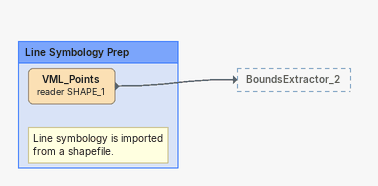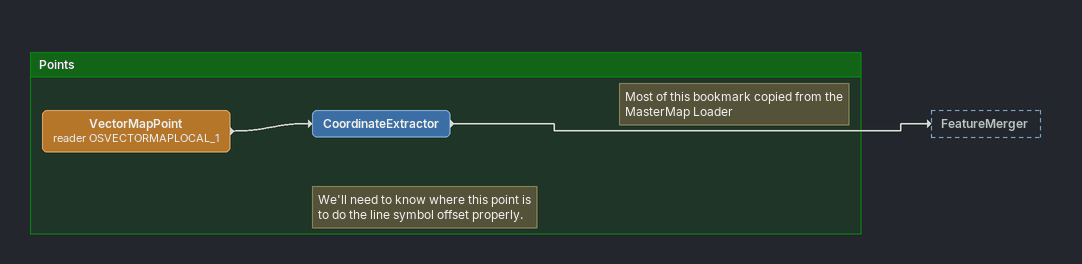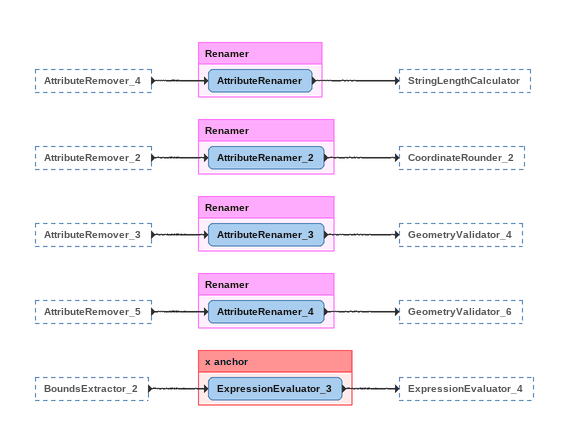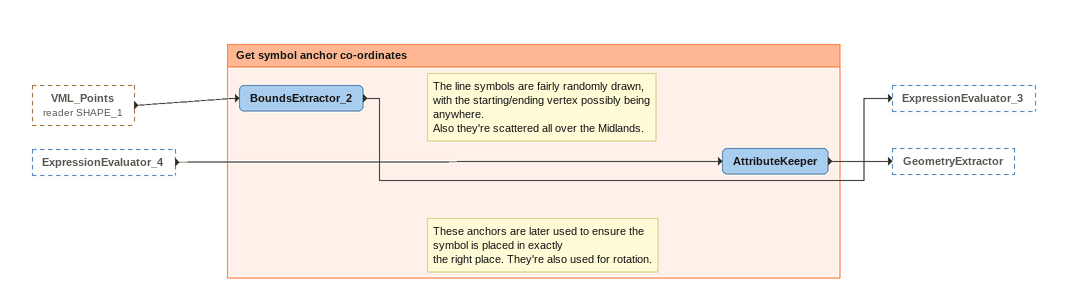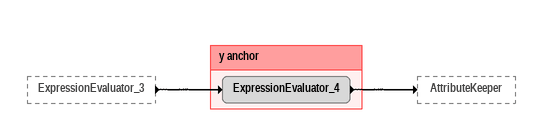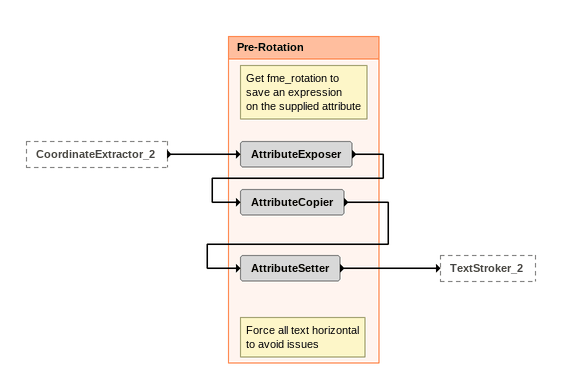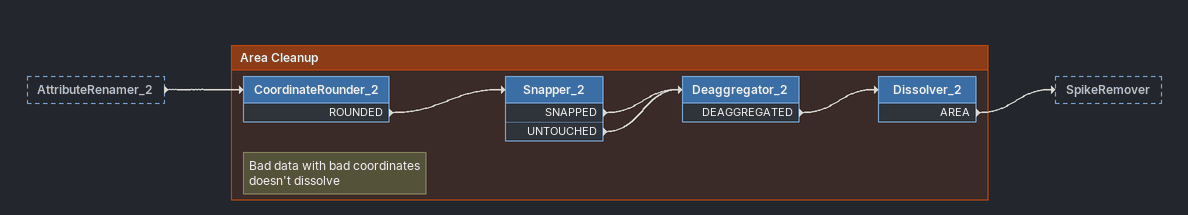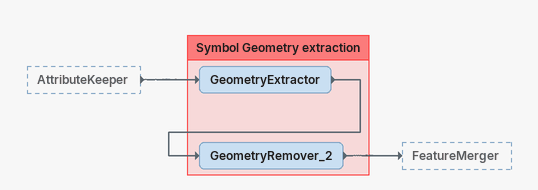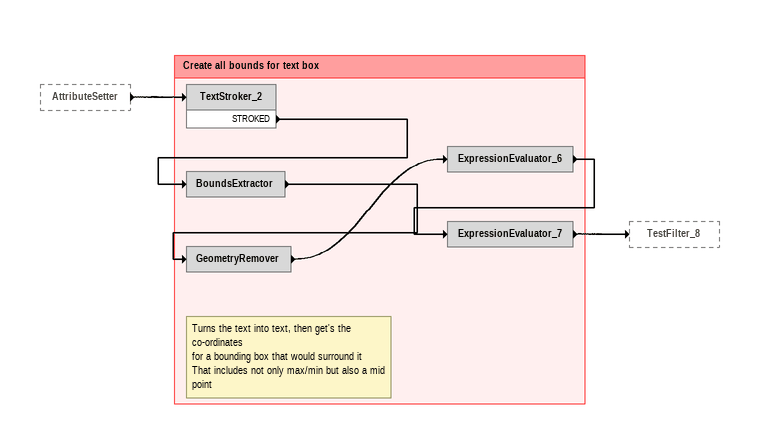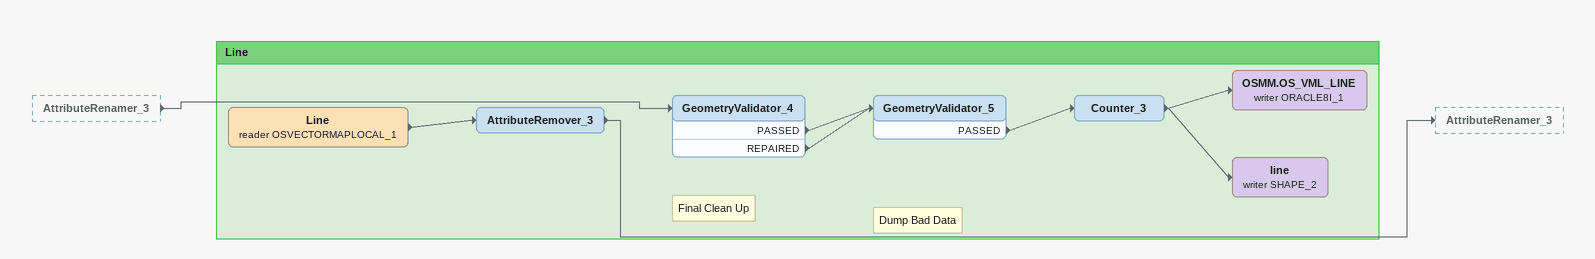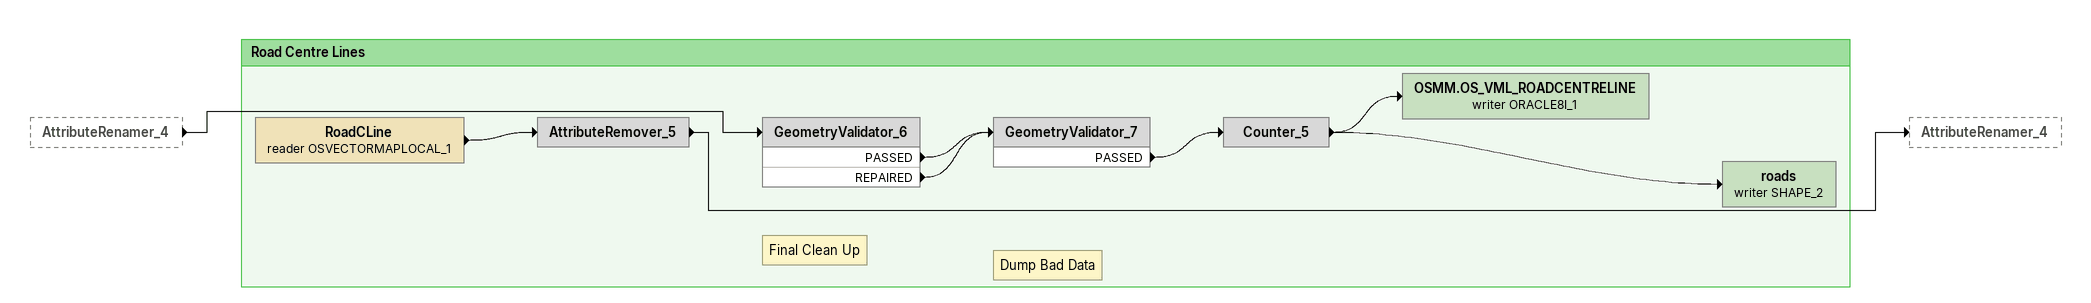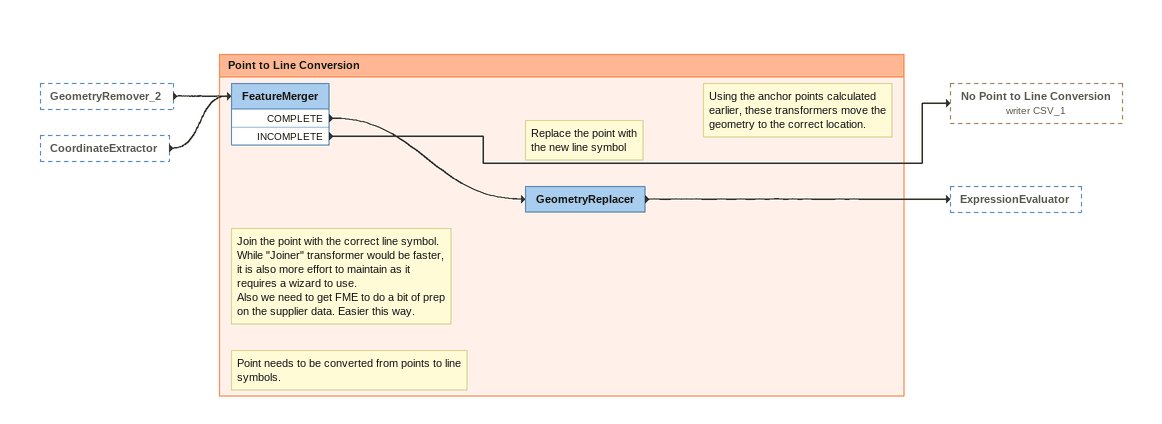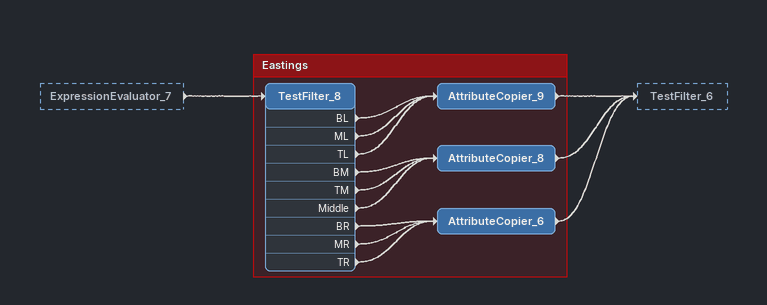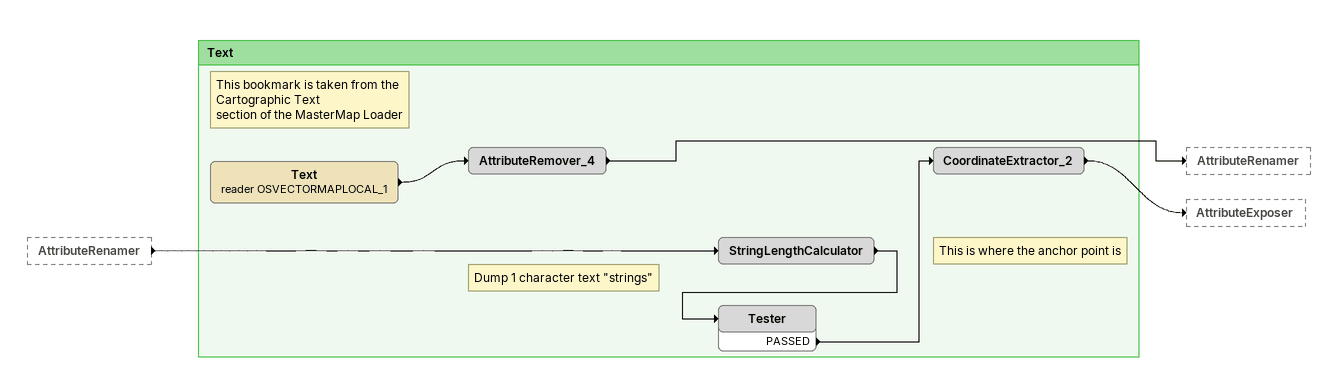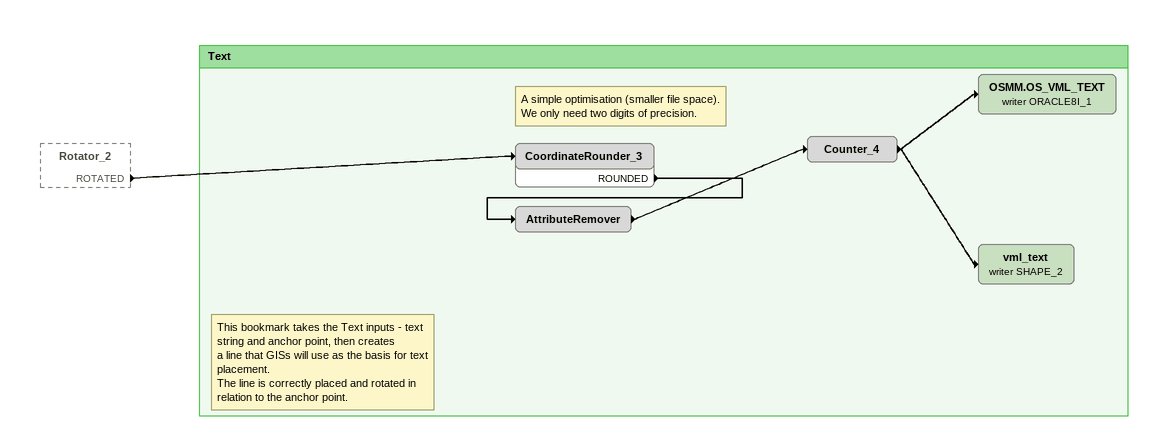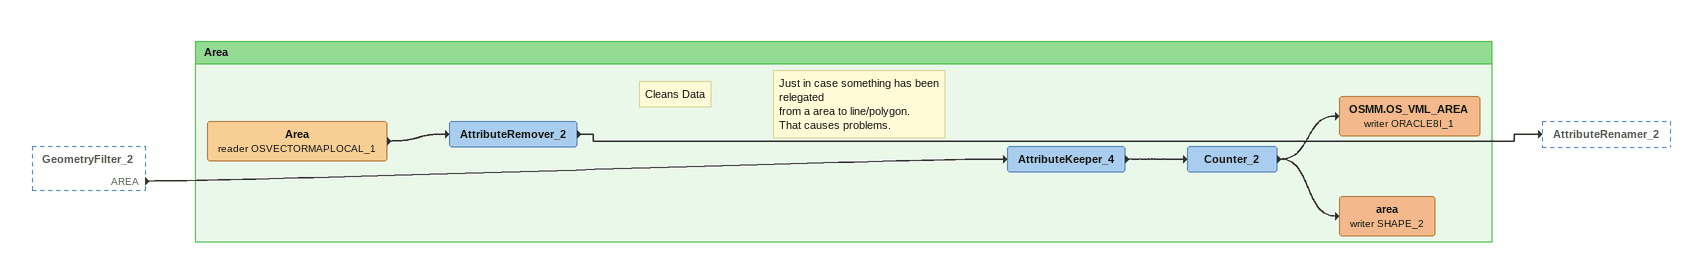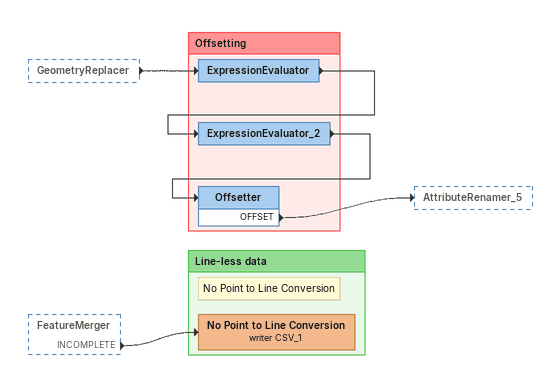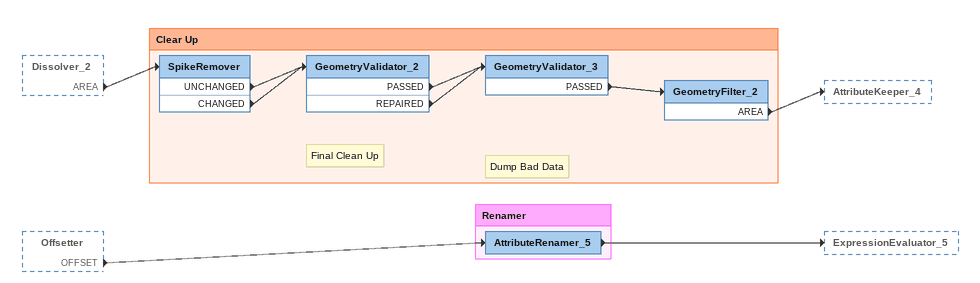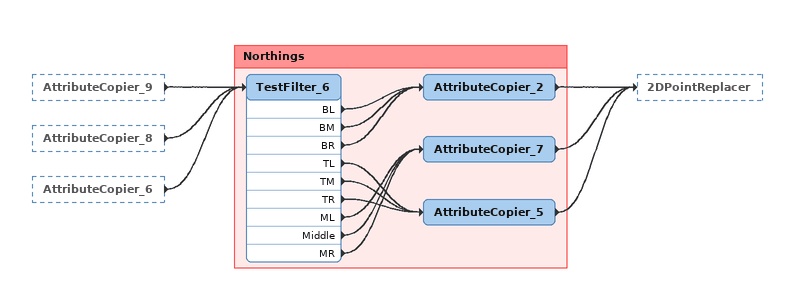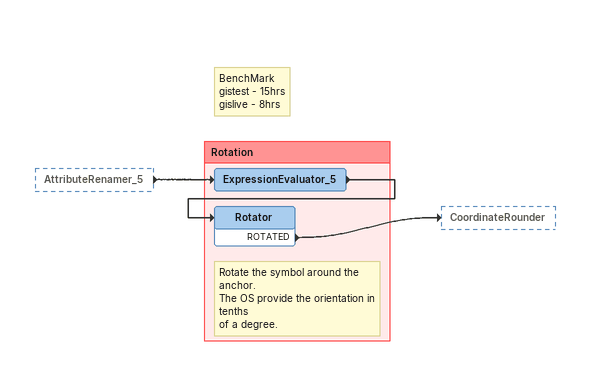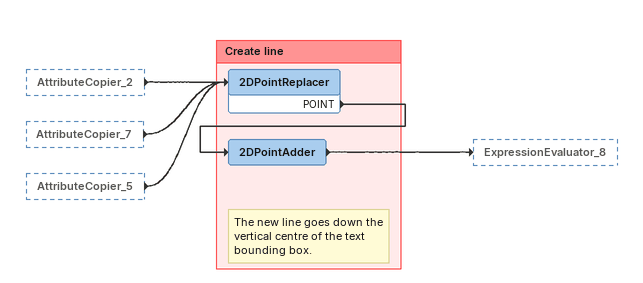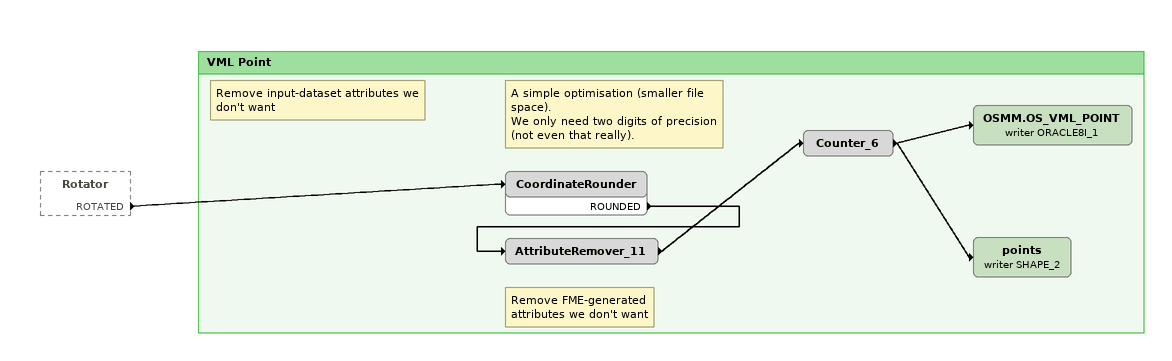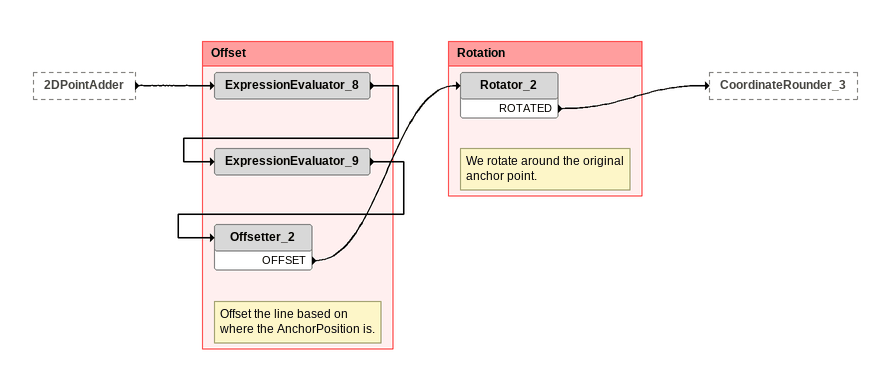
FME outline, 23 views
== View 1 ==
Bookmark: Line Symbology Prep
Note: Line symbology is imported / from a shapefile.
VML_Points (reader SHAPE_1)
    -> BoundsExtractor_2

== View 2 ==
Bookmark: Points
VectorMapPoint (reader OSVECTORMAPLOCAL_1)
    -> CoordinateExtractor
Note: We'll need to know where this point is / to do the line symbol offset properly.
Note: Most of this bookmark copied from the / MasterMap Loader
CoordinateExtractor
    -> FeatureMerger

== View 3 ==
AttributeRemover_4 [outside]
    -> AttributeRenamer
AttributeRemover_2 [outside]
    -> AttributeRenamer_2
AttributeRemover_3 [outside]
    -> AttributeRenamer_3
AttributeRemover_5 [outside]
    -> AttributeRenamer_4
BoundsExtractor_2 [outside]
    -> ExpressionEvaluator_3

Bookmark: Renamer
AttributeRenamer
    -> StringLengthCalculator

Bookmark: Renamer
AttributeRenamer_2
    -> CoordinateRounder_2

Bookmark: Renamer
AttributeRenamer_3
    -> GeometryValidator_4

Bookmark: Renamer
AttributeRenamer_4
    -> GeometryValidator_6

Bookmark: x anchor
ExpressionEvaluator_3
    -> ExpressionEvaluator_4

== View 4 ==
VML_Points (reader SHAPE_1) [outside]
    -> BoundsExtractor_2
ExpressionEvaluator_4 [outside]
    -> AttributeKeeper

Bookmark: Get symbol anchor co-ordinates
Note: The line symbols are fairly randomly drawn, / with the starting/ending vertex possibly being anywhere. / Also they're scattered all over the Midlands.
Note: These anchors are later used to ensure the symbol is placed in exactly / the right place. They're also used for rotation.
BoundsExtractor_2
    -> ExpressionEvaluator_3
AttributeKeeper
    -> GeometryExtractor

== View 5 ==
ExpressionEvaluator_3 [outside]
    -> ExpressionEvaluator_4

Bookmark: y anchor
ExpressionEvaluator_4
    -> AttributeKeeper

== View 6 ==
CoordinateExtractor_2 [outside]
    -> AttributeExposer

Bookmark: Pre-Rotation
Note: Get fme_rotation to / save an expression / on the supplied attribute
AttributeExposer
    -> AttributeCopier
AttributeCopier
    -> AttributeSetter
Note: Force all text horizontal / to avoid issues
AttributeSetter
    -> TextStroker_2

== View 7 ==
AttributeRenamer_2 [outside]
    -> CoordinateRounder_2

Bookmark: Area Cleanup
Note: Bad data with bad coordinates / doesn't dissolve
CoordinateRounder_2
    ROUNDED -> Snapper_2
Snapper_2
    SNAPPED -> Deaggregator_2
    UNTOUCHED -> Deaggregator_2
Deaggregator_2
    DEAGGREGATED -> Dissolver_2
Dissolver_2
    AREA -> SpikeRemover

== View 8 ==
AttributeKeeper [outside]
    -> GeometryExtractor

Bookmark: Symbol Geometry extraction
GeometryExtractor
    -> GeometryRemover_2
GeometryRemover_2
    -> FeatureMerger

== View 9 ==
AttributeSetter [outside]
    -> TextStroker_2

Bookmark: Create all bounds for text box
TextStroker_2
    STROKED -> BoundsExtractor
BoundsExtractor
    -> GeometryRemover
Note: Turns the text into text, then get's the co-ordinates / for a bounding box that would surround it / That includes not only max/min but also a mid point
GeometryRemover
    -> ExpressionEvaluator_6
ExpressionEvaluator_6
    -> ExpressionEvaluator_7
ExpressionEvaluator_7
    -> TestFilter_8

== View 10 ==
AttributeRenamer_3 [outside]
    -> GeometryValidator_4

Bookmark: Line
Line (reader OSVECTORMAPLOCAL_1)
    -> AttributeRemover_3
AttributeRemover_3
    -> AttributeRenamer_3
Note: Final Clean Up
GeometryValidator_4
    PASSED -> GeometryValidator_5
    REPAIRED -> GeometryValidator_5
Note: Dump Bad Data
GeometryValidator_5
    PASSED -> Counter_3
Counter_3
    -> line (writer SHAPE_2)
    -> OSMM.OS_VML_LINE (writer ORACLE8I_1)
OSMM.OS_VML_LINE (writer ORACLE8I_1)
line (writer SHAPE_2)

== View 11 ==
AttributeRenamer_4 [outside]
    -> GeometryValidator_6

Bookmark: Road Centre Lines
RoadCLine (reader OSVECTORMAPLOCAL_1)
    -> AttributeRemover_5
AttributeRemover_5
    -> AttributeRenamer_4
Note: Final Clean Up
GeometryValidator_6
    PASSED -> GeometryValidator_7
    REPAIRED -> GeometryValidator_7
Note: Dump Bad Data
GeometryValidator_7
    PASSED -> Counter_5
Counter_5
    -> roads (writer SHAPE_2)
    -> OSMM.OS_VML_ROADCENTRELINE (writer ORACLE8I_1)
OSMM.OS_VML_ROADCENTRELINE (writer ORACLE8I_1)
roads (writer SHAPE_2)

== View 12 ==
GeometryRemover_2 [outside]
    -> FeatureMerger
CoordinateExtractor [outside]
    -> FeatureMerger

Bookmark: Point to Line Conversion
Note: Join the point with the correct line symbol. / While "Joiner" transformer would be faster, / it is also more effort to maintain as it / requires a wizard to use. / Also we need to get FME to do a bit of prep / on the supplier data. Easier this way.
FeatureMerger
    COMPLETE -> GeometryReplacer
    INCOMPLETE -> No Point to Line Conversion (writer CSV_1)
Note: Point needs to be converted from points to line symbols.
Note: Replace the point with / the new line symbol
Note: Using the anchor points calculated / earlier, these transformers move the / geometry to the correct location.
GeometryReplacer
    -> ExpressionEvaluator

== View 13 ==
ExpressionEvaluator_7 [outside]
    -> TestFilter_8

Bookmark: Eastings
TestFilter_8
    BL -> AttributeCopier_9
    ML -> AttributeCopier_9
    TL -> AttributeCopier_9
    BM -> AttributeCopier_8
    TM -> AttributeCopier_8
    Middle -> AttributeCopier_8
    BR -> AttributeCopier_6
    MR -> AttributeCopier_6
    TR -> AttributeCopier_6
AttributeCopier_9
    -> TestFilter_6
AttributeCopier_8
    -> TestFilter_6
AttributeCopier_6
    -> TestFilter_6

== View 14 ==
AttributeRenamer [outside]
    -> StringLengthCalculator

Bookmark: Text
Note: This bookmark is taken from the Cartographic Text / section of the MasterMap Loader
Text (reader OSVECTORMAPLOCAL_1)
    -> AttributeRemover_4
AttributeRemover_4
    -> AttributeRenamer
Note: Dump 1 character text "strings"
StringLengthCalculator
    -> Tester
Tester
    PASSED -> CoordinateExtractor_2
Note: This is where the anchor point is
CoordinateExtractor_2
    -> AttributeExposer

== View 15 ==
Rotator_2 [outside]
    ROTATED -> CoordinateRounder_3

Bookmark: Text
Note: A simple optimisation (smaller file space). / We only need two digits of precision.
CoordinateRounder_3
    ROUNDED -> AttributeRemover
Note: This bookmark takes the Text inputs - text string and anchor point, then creates / a line that GISs will use as the basis for text placement. / The line is correctly placed and rotated in relation to the anchor point.
AttributeRemover
    -> Counter_4
Counter_4
    -> vml_text (writer SHAPE_2)
    -> OSMM.OS_VML_TEXT (writer ORACLE8I_1)
OSMM.OS_VML_TEXT (writer ORACLE8I_1)
vml_text (writer SHAPE_2)

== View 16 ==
GeometryFilter_2 [outside]
    AREA -> AttributeKeeper_4

Bookmark: Area
Area (reader OSVECTORMAPLOCAL_1)
    -> AttributeRemover_2
Note: Cleans Data
AttributeRemover_2
    -> AttributeRenamer_2
Note: Just in case something has been relegated / from a area to line/polygon. / That causes problems.
AttributeKeeper_4
    -> Counter_2
Counter_2
    -> area (writer SHAPE_2)
    -> OSMM.OS_VML_AREA (writer ORACLE8I_1)
OSMM.OS_VML_AREA (writer ORACLE8I_1)
area (writer SHAPE_2)

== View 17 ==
GeometryReplacer [outside]
    -> ExpressionEvaluator
FeatureMerger [outside]
    INCOMPLETE -> No Point to Line Conversion (writer CSV_1)

Bookmark: Offsetting
ExpressionEvaluator
    -> ExpressionEvaluator_2
ExpressionEvaluator_2
    -> Offsetter
Offsetter
    OFFSET -> AttributeRenamer_5

Bookmark: Line-less data
Note: No Point to Line Conversion
No Point to Line Conversion (writer CSV_1)

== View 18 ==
Dissolver_2 [outside]
    AREA -> SpikeRemover
Offsetter [outside]
    OFFSET -> AttributeRenamer_5

Bookmark: Clear Up
SpikeRemover
    UNCHANGED -> GeometryValidator_2
    CHANGED -> GeometryValidator_2
Note: Final Clean Up
GeometryValidator_2
    PASSED -> GeometryValidator_3
    REPAIRED -> GeometryValidator_3
Note: Dump Bad Data
GeometryValidator_3
    PASSED -> GeometryFilter_2
GeometryFilter_2
    AREA -> AttributeKeeper_4

Bookmark: Renamer
AttributeRenamer_5
    -> ExpressionEvaluator_5

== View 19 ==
AttributeCopier_9 [outside]
    -> TestFilter_6
AttributeCopier_8 [outside]
    -> TestFilter_6
AttributeCopier_6 [outside]
    -> TestFilter_6

Bookmark: Northings
TestFilter_6
    BL -> AttributeCopier_2
    BM -> AttributeCopier_2
    BR -> AttributeCopier_2
    TL -> AttributeCopier_5
    TM -> AttributeCopier_5
    TR -> AttributeCopier_5
    ML -> AttributeCopier_7
    Middle -> AttributeCopier_7
    MR -> AttributeCopier_7
AttributeCopier_2
    -> 2DPointReplacer
AttributeCopier_7
    -> 2DPointReplacer
AttributeCopier_5
    -> 2DPointReplacer

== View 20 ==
AttributeRenamer_5 [outside]
    -> ExpressionEvaluator_5
Note: BenchMark / gistest - 15hrs / gislive - 8hrs

Bookmark: Rotation
ExpressionEvaluator_5
    -> Rotator
Note: Rotate the symbol around the anchor. / The OS provide the orientation in tenths / of a degree.
Rotator
    ROTATED -> CoordinateRounder

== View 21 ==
AttributeCopier_2 [outside]
    -> 2DPointReplacer
AttributeCopier_7 [outside]
    -> 2DPointReplacer
AttributeCopier_5 [outside]
    -> 2DPointReplacer

Bookmark: Create line
2DPointReplacer
    POINT -> 2DPointAdder
Note: The new line goes down the / vertical centre of the text / bounding box.
2DPointAdder
    -> ExpressionEvaluator_8

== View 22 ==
Rotator [outside]
    ROTATED -> CoordinateRounder

Bookmark: VML Point
Note: Remove input-dataset attributes we don't want
Note: A simple optimisation (smaller file space). / We only need two digits of precision / (not even that really).
CoordinateRounder
    ROUNDED -> AttributeRemover_11
Note: Remove FME-generated / attributes we don't want
AttributeRemover_11
    -> Counter_6
Counter_6
    -> points (writer SHAPE_2)
    -> OSMM.OS_VML_POINT (writer ORACLE8I_1)
OSMM.OS_VML_POINT (writer ORACLE8I_1)
points (writer SHAPE_2)

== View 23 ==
2DPointAdder [outside]
    -> ExpressionEvaluator_8

Bookmark: Offset
ExpressionEvaluator_8
    -> ExpressionEvaluator_9
ExpressionEvaluator_9
    -> Offsetter_2
Note: Offset the line based on / where the AnchorPosition is.
Offsetter_2
    OFFSET -> Rotator_2

Bookmark: Rotation
Note: We rotate around the original / anchor point.
Rotator_2
    ROTATED -> CoordinateRounder_3
